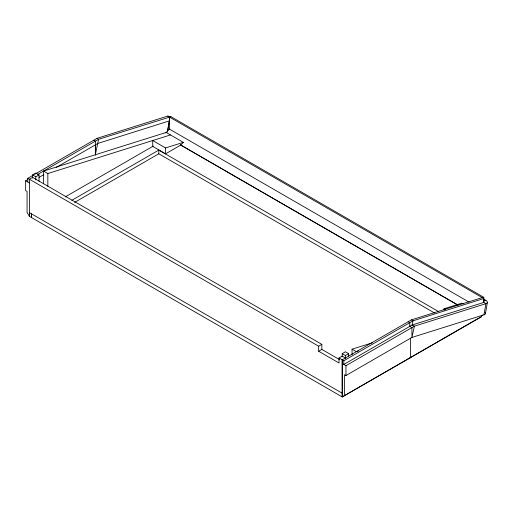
<?xml version="1.0" encoding="UTF-8"?>
<svg xmlns="http://www.w3.org/2000/svg" width="513" height="513" viewBox="0 0 513 513"><rect width="100%" height="100%" fill="white"/><g stroke="black" fill="none" stroke-linecap="round" stroke-linejoin="round"><path stroke-width="0.77" d="M32.614 178.101L32.614 174.914L35.827 173.054L39.039 174.914L39.039 181.288M35.827 179.954L35.827 176.767L39.039 174.914M95.367 144.865L95.36 154.689L98.573 139.292L170.957 116.688L483.746 297.29L483.791 302.426L412.272 324.947L343.819 364.461L343.819 360.748L339.022 357.978L342.222 356.131L345.422 357.978M74.616 202.404L158.799 153.797L158.799 150.091L438.762 311.724M482.361 314.995L481.162 316.912L342.222 396.934L342.222 359.825L411.394 319.888L482.188 297.598M342.203 356.843L342.203 353.656L345.416 351.796L348.635 353.656L348.635 356.041M345.416 358.696L345.416 355.509L348.635 353.656M412.272 324.947L413.003 320.817L483.791 298.521L167.738 116.066L96.963 138.369L34.666 174.343M344.537 395.792L344.537 374.702L345.961 375.522L411.926 337.439L483.945 314.822L485.92 303.651A5.29 2.302 10 0 0 485.83 300.342L483.746 299.143M485.375 313.732L487.35 302.567M183.327 142.357L180.756 145.064L165.571 153.829L152.714 146.404L152.714 140.53L165.571 147.949L183.327 142.357L166.193 132.463M165.699 132.95L169.393 129.077L169.393 116.99M27.792 182.019L27.792 178.312L33.287 175.138M476.41 319.452L342.222 396.934L29.401 216.345L27.074 212.529L27.074 191.432L25.65 190.612L25.65 180.781L27.715 179.595M32.838 177.254L29.401 179.236L29.388 216.339L29.401 212.632L342.222 393.221M37.648 174.478L98.573 139.292L96.963 138.369M39.02 177.395L43.829 174.619M56.199 167.475L97.848 143.435L169.348 120.895L169.348 116.996M65.196 196.934L153.329 146.051M71.852 200.288L158.799 150.091M27.792 178.312L318.656 346.217L321.85 344.37L32.614 177.383M318.656 346.217L318.656 351.245L321.85 349.398L339.503 359.594M343.819 360.748L413.003 320.817L411.394 319.888M345.961 375.522L345.961 365.698L414.408 326.178L485.92 303.658L483.426 302.215M477.09 319.092L481.162 316.912M408.175 358.844L410.496 357.715L410.496 338.182M43.56 183.801L43.554 171.079L166.622 132.303M43.554 171.079L47.837 173.548L170.476 134.938M444.078 310.218L444.078 308.749L461.835 303.157L463.188 303.94M483.637 301.035L485.83 300.342M352.059 354.759L352.059 349.193L372.624 342.716M358.632 350.943L356.343 351.661L352.059 349.193M482.182 297.591L483.753 297.296L483.791 302.426M167.738 116.066L170.912 116.695M169.393 129.077L469.004 302.074M180.659 145.006L458 305.132M180.243 144.769L457.673 304.94M444.078 308.749L445.431 309.525M158.799 153.797L434.607 313.033M93.751 140.222L95.373 141.146L95.373 155.195M408.175 321.741L409.791 322.671M411.907 324.735L414.408 326.178L411.926 337.439L411.926 327.615L409.425 326.172M32.614 174.914L35.827 176.767M342.203 353.656L345.416 355.509M342.216 359.818L342.216 363.531L345.961 365.698M25.65 180.781L29.401 182.949M318.656 351.245L339.029 363.005L339.022 357.978M485.054 312.564L485.356 313.001A5.29 2.302 10 0 1 483.945 314.822M342.216 363.531L342.222 396.934M47.837 173.548L47.844 186.27M409.778 322.664L409.791 326.383M321.85 344.37L321.85 349.398M165.571 147.949L165.571 153.829M31.556 213.863L31.556 217.57L31.543 213.87M169.348 120.895L167.379 132.065L169.354 120.901"/></g></svg>
